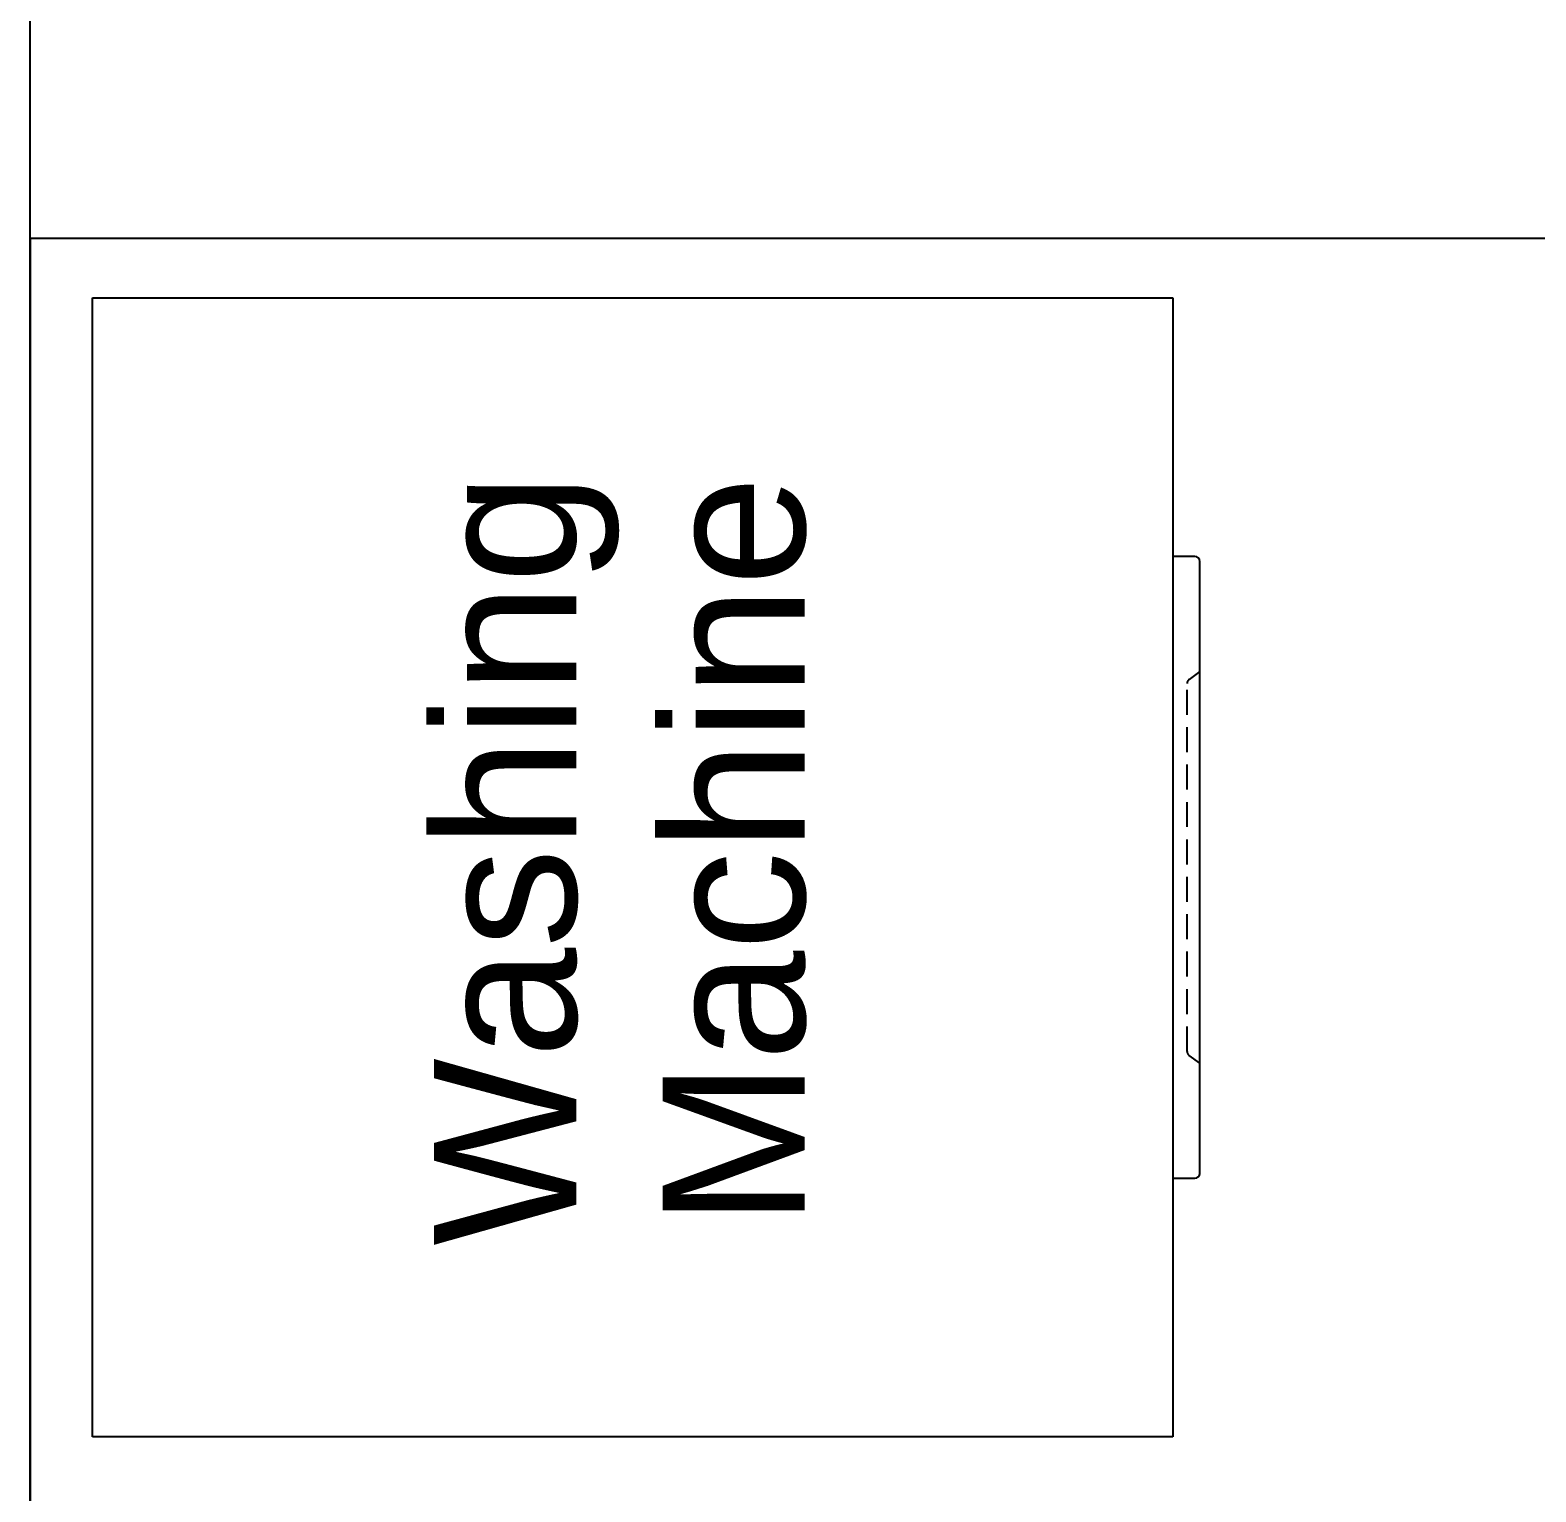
# Model space of a CAD drawing. Extents: x -4409 to 83729, y -39415 to 28842.
# Drawn here: x 16629 to 17395, y 20844 to 21589 of the extents above; entities that cross this region are included whole.
import ezdxf

# ---------------------------------------------------------------- set-up
doc = ezdxf.new("R2010")
doc.units = 0
doc.linetypes.add('DASHED', pattern=[19.05, 12.7, -6.35])
doc.layers.get('DEFPOINTS').update_dxf_attribs({"linetype": 'CONTINUOUS'})
doc.layers.add('WWW_CADBLOCKSFREE_COM', color=7, linetype='CONTINUOUS')
doc.styles.add('ROMANS', font='ROMANS.shx')
doc.styles.get("Standard").update_dxf_attribs({"font": 'arial.ttf'})
doc.dimstyles.get("Standard").update_dxf_attribs({"dimtxt": 2.5, "dimasz": 2.5, "dimexe": 1.25, "dimexo": 0.625, "dimtad": 1, "dimcen": 2.5, "dimazin": 3, "dimtfac": 1, "dimtmove": 0, "dimatfit": 3})

# ---------------------------------------------------------------- blocks, each defined once
blk = doc.blocks.new('*D23')
at = {"layer": 'DEFPOINTS', "color": 0}
for p in [(17978.25, 21774.54), (16628.64, 21482.61), (17978.25, 21482.67)]:
    blk.add_point(p, dxfattribs=at)
at = {"layer": 'WWW_CADBLOCKSFREE_COM', "color": 252}
for p, q in [((16628.64, 21482.67), (16628.64, 21774.72)), ((16628.82, 21774.54), (17244.19, 21774.54)), ((17978.07, 21774.54), (17362.71, 21774.54)), ((17978.25, 21482.73), (17978.25, 21774.72))]:
    blk.add_line(p, q, dxfattribs=at)
for points in [[(16628.82, 21774.57), (16628.82, 21774.51), (16628.64, 21774.54)], [(17978.07, 21774.57), (17978.07, 21774.51), (17978.25, 21774.54)]]:
    blk.add_solid(points, dxfattribs=at)
at = {"layer": 'WWW_CADBLOCKSFREE_COM', "color": 6, "linetype": 'CONTINUOUS', "style": 'ROMANS'}
blk.add_text('1350', height=35, dxfattribs=at).set_placement((17234.28, 21757.04))

msp = doc.modelspace()

# ---------------------------------------------------------------- linework, layer by layer
at = {"layer": 'WWW_CADBLOCKSFREE_COM'}
msp.add_line((16628.644, 21482.608), (16628.644, 19982.608), dxfattribs=at)
at = {"layer": 'WWW_CADBLOCKSFREE_COM', "color": 7}
for p, q in [((16660.323, 20872.234), (16660.323, 21452.234)), ((16660.323, 21452.234), (17210.323, 21452.234)), ((17210.323, 21452.234), (17210.323, 20872.234)), ((17210.323, 21320.539), (17210.323, 21003.928)), ((17210.323, 20872.234), (16660.323, 20872.234))]:
    msp.add_line(p, q, dxfattribs=at)
at = {"layer": 'WWW_CADBLOCKSFREE_COM', "color": 252}
for p, q in [((17221.58, 21320.539), (17210.323, 21320.539)), ((17224.08, 21006.428), (17224.08, 21318.039)), ((17210.323, 21003.928), (17221.58, 21003.928))]:
    msp.add_line(p, q, dxfattribs=at)
at = {"layer": 'WWW_CADBLOCKSFREE_COM', "color": 252, "linetype": 'DASHED'}
for p, q in [((17224.08, 21261.993), (17218.643, 21257.941)), ((17217.637, 21068.53), (17217.637, 21255.937)), ((17224.08, 21062.474), (17218.643, 21066.526))]:
    msp.add_line(p, q, dxfattribs=at)
at = {"layer": 'WWW_CADBLOCKSFREE_COM', "color": 8}
msp.add_lwpolyline([(16628.644, 21482.67), (18878.644, 21482.67), (18878.644, 19982.67), (16628.644, 19982.67)], close=True, dxfattribs=at)
at = {"layer": 'WWW_CADBLOCKSFREE_COM'}
msp.add_lwpolyline([(16628.644, 21482.608), (18878.644, 21482.608), (18878.644, 20242.608), (18878.644, 19982.608), (16628.644, 19982.608), (16628.644, 21482.608)], dxfattribs=at)
at = {"layer": 'WWW_CADBLOCKSFREE_COM', "color": 252}
for centre, start, end in [((17221.58, 21318.039), 0, 90), ((17221.58, 21006.428), 270, 0)]:
    msp.add_arc(centre, 2.5, start, end, dxfattribs=at)
at = {"layer": 'WWW_CADBLOCKSFREE_COM', "color": 252, "linetype": 'DASHED'}
for centre, start, end in [((17220.137, 21255.937), 126.692867, 180), ((17220.137, 21068.53), 180, 233.307133)]:
    msp.add_arc(centre, 2.5, start, end, dxfattribs=at)

# ---------------------------------------------------------------- texts
at = {"layer": 'WWW_CADBLOCKSFREE_COM', "color": 7}
for s, p in [('Washing', (16906.694, 20969.581)), (' Machine', (17023.013, 20951.249))]:
    msp.add_text(s, height=72.4093, rotation=90, dxfattribs=at).set_placement(p)

# ---------------------------------------------------------------- dimensions: what is measured, and where the dimension line sits
at = {"layer": 'WWW_CADBLOCKSFREE_COM'}
dim = msp.add_linear_dim(base=(17978.253, 21774.543), p1=(16628.644, 21482.608), p2=(17978.253, 21482.67), dimstyle='Standard', dxfattribs=at)
dim.commit()
dim.dimension.update_dxf_attribs({"geometry": '*D23', "text_midpoint": (17303.449, 21774.543)})

doc.saveas('drawing.dxf')
